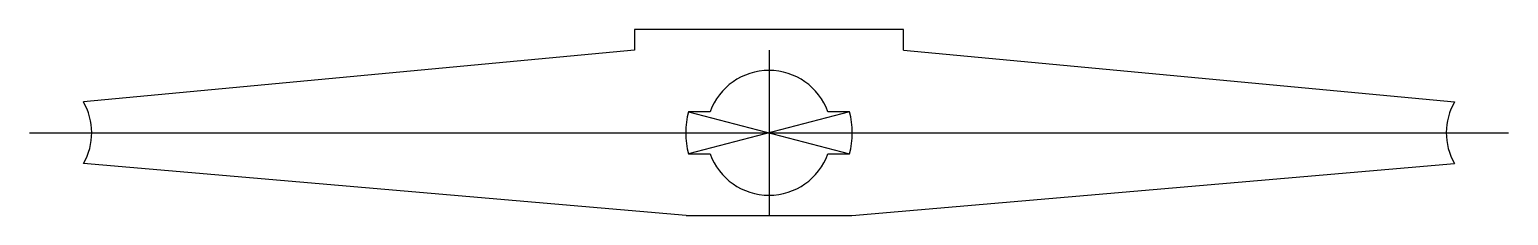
# Model space of a CAD drawing. Header units: millimetres. Extents: x -178 to 178, y -20 to 25.
import ezdxf

# ---------------------------------------------------------------- set-up
doc = ezdxf.new("R2010")
doc.units = ezdxf.units.MM
doc.layers.get('0').update_dxf_attribs({"linetype": 'CONTINUOUS'})

msp = doc.modelspace()

# ---------------------------------------------------------------- linework, layer by layer
for p, q in [((-32.5, 25), (-32.5, 20)), ((32.5, 25), (-32.5, 25)), ((32.5, 20), (32.5, 25)), ((-32.5, 20), (-165.51, 7.5)), ((0, 20), (0, -20)), ((32.5, 20), (165.51, 7.5)), ((19.44, 5.1), (-19.44, -5.1)), ((-19.44, 5.1), (19.44, -5.1)), ((-14.21, 5.1), (-19.44, 5.1)), ((19.44, 5.1), (14.21, 5.1)), ((-178.5, 0), (178.5, 0)), ((-19.44, -5.1), (-14.21, -5.1)), ((14.21, -5.1), (19.44, -5.1)), ((-20, -20), (-165.45, -7.4)), ((20, -20), (165.45, -7.4)), ((-20, -20), (20, -20))]:
    msp.add_line(p, q)
for centre, radius, start, end in [((0, 0), 15.1, 19.7398, 160.2602), ((-178.5, 0), 15, -29.5478, 29.9937), ((178.5, 0), 15, 150.0063, 209.5478), ((0, 0), 20.1, 165.3016, 194.6984), ((0, 0), 20.1, -14.6984, 14.6984), ((0, 0), 15.1, 199.7398, 340.2602)]:
    msp.add_arc(centre, radius, start, end)

doc.saveas('drawing.dxf')
